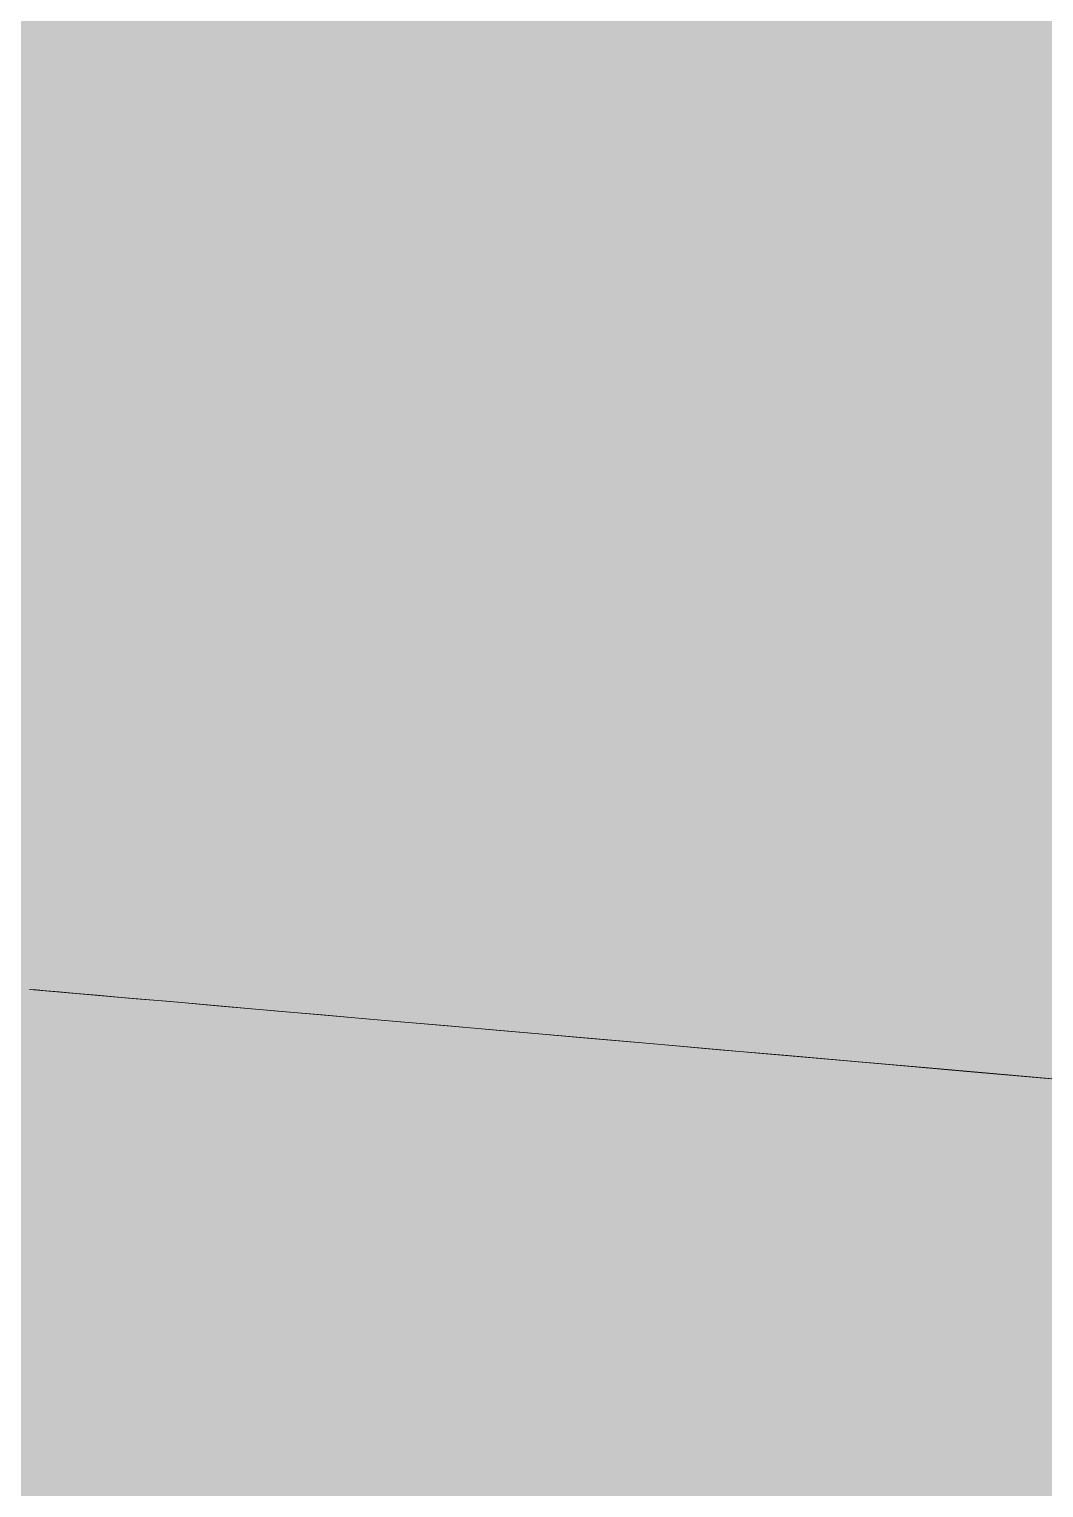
# Model space of a CAD drawing. Header units: millimetres. Extents: x 632 to 546626, y -3890 to 22200.
# Drawn here: x 389759.785 to 389761.905, y 16888.322 to 16891.371 of the extents above; entities that cross this region are included whole.
import ezdxf

# ---------------------------------------------------------------- set-up
doc = ezdxf.new("R2010")
doc.units = ezdxf.units.MM
doc.layers.add('A-270-M_ROOF', color=132, linetype='Continuous', lineweight=13)
doc.layers.add('A-770-ME_FFE_SA', color=91, linetype='Continuous', lineweight=13)

# ---------------------------------------------------------------- blocks, each defined once
blk = doc.blocks.new('Static Line_Sayfa_Metal Deck_Pan Mount - Up to 15 _ pitch - Max 2 Users-1845519-S6_501-SECTION A6')
at = {"layer": 'A-770-ME_FFE_SA', "lineweight": 5, "transparency": 33554432}
for points in [[(4567736.1194, 16883.1307), (4567740.3464, 16931.4452), (4567541.1074, 16948.8763), (4567536.8805, 16900.5619), (4567715.6604, 16884.9207)], [(4567736.1194, 16883.1307), (4567740.3464, 16931.4452), (4567541.1074, 16948.8763), (4567536.8805, 16900.5619), (4567715.6604, 16884.9207)], [(4567736.1194, 16883.1307), (4567740.3464, 16931.4452), (4567541.1074, 16948.8763), (4567536.8805, 16900.5619), (4567715.6604, 16884.9207)], [(4567736.1194, 16883.1307), (4567740.3464, 16931.4452), (4567541.1074, 16948.8763), (4567536.8805, 16900.5619), (4567715.6604, 16884.9207)], [(4567736.1194, 16883.1307), (4567740.3464, 16931.4452), (4567541.1074, 16948.8763), (4567536.8805, 16900.5619), (4567715.6604, 16884.9207)], [(4567736.1194, 16883.1307), (4567740.3464, 16931.4452), (4567541.1074, 16948.8763), (4567536.8805, 16900.5619), (4567715.6604, 16884.9207)], [(4567736.1194, 16883.1307), (4567740.3464, 16931.4452), (4567541.1074, 16948.8763), (4567536.8805, 16900.5619), (4567715.6604, 16884.9207)], [(4567736.1194, 16883.1307), (4567740.3464, 16931.4452), (4567541.1074, 16948.8763), (4567536.8805, 16900.5619), (4567715.6604, 16884.9207)], [(4567736.1194, 16883.1307), (4567740.3464, 16931.4452), (4567541.1075, 16948.8763), (4567536.8805, 16900.5619), (4567715.6604, 16884.9207)], [(4567736.1194, 16883.1307), (4567740.3464, 16931.4452), (4567541.1074, 16948.8763), (4567536.8805, 16900.5619), (4567715.6604, 16884.9207)], [(4567735.9451, 16881.1383), (4567740.1721, 16929.4528), (4567540.9331, 16946.8839), (4567536.7062, 16898.5695), (4567715.6604, 16882.913)], [(4567735.9451, 16881.1383), (4567740.1721, 16929.4528), (4567540.9331, 16946.8839), (4567536.7062, 16898.5695), (4567715.6604, 16882.913)], [(4567735.9451, 16881.1383), (4567740.1721, 16929.4528), (4567540.9331, 16946.8839), (4567536.7062, 16898.5695), (4567715.6604, 16882.913)], [(4567735.9451, 16881.1383), (4567740.1721, 16929.4528), (4567540.9331, 16946.8839), (4567536.7062, 16898.5695), (4567715.6604, 16882.913)], [(4567735.9451, 16881.1383), (4567740.1721, 16929.4528), (4567540.9331, 16946.8839), (4567536.7062, 16898.5695), (4567715.6604, 16882.913)], [(4567735.9451, 16881.1383), (4567740.1721, 16929.4528), (4567540.9331, 16946.8839), (4567536.7062, 16898.5695), (4567715.6604, 16882.913)], [(4567735.9451, 16881.1383), (4567740.1721, 16929.4528), (4567540.9331, 16946.8839), (4567536.7062, 16898.5695), (4567715.6604, 16882.913)], [(4567735.9451, 16881.1383), (4567740.1721, 16929.4528), (4567540.9331, 16946.8839), (4567536.7062, 16898.5695), (4567715.6604, 16882.913)], [(4567735.9451, 16881.1383), (4567740.1721, 16929.4528), (4567540.9331, 16946.8839), (4567536.7062, 16898.5695), (4567715.6604, 16882.913)], [(4567735.9451, 16881.1383), (4567740.1721, 16929.4528), (4567540.9331, 16946.8839), (4567536.7062, 16898.5695), (4567715.6604, 16882.913)]]:
    blk.add_hatch(color=256, dxfattribs=at).paths.add_polyline_path(points)
at = {"layer": 'A-770-ME_FFE_SA', "lineweight": 5}
for p, q in [((4567717.3473, 16889.363), (4567717.3391, 16889.3637)), ((4567717.3473, 16889.363), (4567717.3391, 16889.3637)), ((4567717.3473, 16889.363), (4567717.3391, 16889.3637)), ((4567717.3473, 16889.363), (4567717.3391, 16889.3637)), ((4567717.3473, 16889.363), (4567717.3391, 16889.3637)), ((4567717.3473, 16889.363), (4567717.3391, 16889.3637)), ((4567717.3473, 16889.363), (4567717.3391, 16889.3637)), ((4567717.3473, 16889.363), (4567717.3391, 16889.3637)), ((4567717.3473, 16889.363), (4567717.3391, 16889.3637)), ((4567717.3473, 16889.363), (4567717.3391, 16889.3637)), ((4567717.3473, 16889.363), (4567717.3391, 16889.3637)), ((4567717.3473, 16889.363), (4567717.3391, 16889.3637)), ((4567717.3419, 16889.3635), (4567717.3538, 16889.3625)), ((4567717.3419, 16889.3635), (4567717.3538, 16889.3625)), ((4567717.3419, 16889.3635), (4567717.3538, 16889.3625)), ((4567717.3419, 16889.3635), (4567717.3538, 16889.3625)), ((4567717.3419, 16889.3635), (4567717.3538, 16889.3625)), ((4567717.3419, 16889.3635), (4567717.3538, 16889.3625)), ((4567717.3419, 16889.3635), (4567717.3538, 16889.3625)), ((4567717.3419, 16889.3635), (4567717.3538, 16889.3625)), ((4567717.3419, 16889.3635), (4567717.3538, 16889.3625)), ((4567717.3419, 16889.3635), (4567717.3538, 16889.3625)), ((4567717.3636, 16889.3616), (4567717.3473, 16889.363)), ((4567717.3636, 16889.3616), (4567717.3473, 16889.363)), ((4567717.3636, 16889.3616), (4567717.3473, 16889.363)), ((4567717.3636, 16889.3616), (4567717.3473, 16889.363)), ((4567717.3636, 16889.3616), (4567717.3473, 16889.363)), ((4567717.3636, 16889.3616), (4567717.3473, 16889.363)), ((4567717.3636, 16889.3616), (4567717.3473, 16889.363)), ((4567717.3636, 16889.3616), (4567717.3473, 16889.363)), ((4567717.3636, 16889.3616), (4567717.3473, 16889.363)), ((4567717.3636, 16889.3616), (4567717.3473, 16889.363)), ((4567717.3636, 16889.3616), (4567717.3473, 16889.363)), ((4567717.3538, 16889.3625), (4567717.3737, 16889.3607)), ((4567717.3538, 16889.3625), (4567717.3737, 16889.3607)), ((4567717.3538, 16889.3625), (4567717.3737, 16889.3607)), ((4567717.3538, 16889.3625), (4567717.3737, 16889.3607)), ((4567717.3538, 16889.3625), (4567717.3737, 16889.3607)), ((4567717.3538, 16889.3625), (4567717.3737, 16889.3607)), ((4567717.3538, 16889.3625), (4567717.3737, 16889.3607)), ((4567717.3538, 16889.3625), (4567717.3737, 16889.3607)), ((4567717.3538, 16889.3625), (4567717.3737, 16889.3607)), ((4567717.3538, 16889.3625), (4567717.3737, 16889.3607)), ((4567717.3877, 16889.3595), (4567717.3636, 16889.3616)), ((4567717.3877, 16889.3595), (4567717.3636, 16889.3616)), ((4567717.3877, 16889.3595), (4567717.3636, 16889.3616)), ((4567717.3877, 16889.3595), (4567717.3636, 16889.3616)), ((4567717.3877, 16889.3595), (4567717.3636, 16889.3616)), ((4567717.3877, 16889.3595), (4567717.3636, 16889.3616)), ((4567717.3877, 16889.3595), (4567717.3636, 16889.3616)), ((4567717.3877, 16889.3595), (4567717.3636, 16889.3616)), ((4567717.3877, 16889.3595), (4567717.3636, 16889.3616)), ((4567717.3877, 16889.3595), (4567717.3636, 16889.3616)), ((4567717.3877, 16889.3595), (4567717.3636, 16889.3616)), ((4567717.3737, 16889.3607), (4567717.4014, 16889.3583)), ((4567717.3737, 16889.3607), (4567717.4014, 16889.3583)), ((4567717.3737, 16889.3607), (4567717.4014, 16889.3583)), ((4567717.3737, 16889.3607), (4567717.4014, 16889.3583)), ((4567717.3737, 16889.3607), (4567717.4014, 16889.3583)), ((4567717.3737, 16889.3607), (4567717.4014, 16889.3583)), ((4567717.3737, 16889.3607), (4567717.4014, 16889.3583)), ((4567717.3737, 16889.3607), (4567717.4014, 16889.3583)), ((4567717.3737, 16889.3607), (4567717.4014, 16889.3583)), ((4567717.3737, 16889.3607), (4567717.4014, 16889.3583)), ((4567717.4197, 16889.3567), (4567717.3877, 16889.3595)), ((4567717.4197, 16889.3567), (4567717.3877, 16889.3595)), ((4567717.4197, 16889.3567), (4567717.3877, 16889.3595)), ((4567717.4197, 16889.3567), (4567717.3877, 16889.3595)), ((4567717.4197, 16889.3567), (4567717.3877, 16889.3595)), ((4567717.4197, 16889.3567), (4567717.3877, 16889.3595)), ((4567717.4197, 16889.3567), (4567717.3877, 16889.3595)), ((4567717.4197, 16889.3567), (4567717.3877, 16889.3595)), ((4567717.4197, 16889.3567), (4567717.3877, 16889.3595)), ((4567717.4197, 16889.3567), (4567717.3877, 16889.3595)), ((4567717.4197, 16889.3567), (4567717.3877, 16889.3595)), ((4567717.4014, 16889.3583), (4567717.4371, 16889.3552)), ((4567717.4014, 16889.3583), (4567717.4371, 16889.3552)), ((4567717.4014, 16889.3583), (4567717.4371, 16889.3552)), ((4567717.4014, 16889.3583), (4567717.4371, 16889.3552)), ((4567717.4014, 16889.3583), (4567717.4371, 16889.3552)), ((4567717.4014, 16889.3583), (4567717.4371, 16889.3552)), ((4567717.4014, 16889.3583), (4567717.4371, 16889.3552)), ((4567717.4014, 16889.3583), (4567717.4371, 16889.3552)), ((4567717.4014, 16889.3583), (4567717.4371, 16889.3552)), ((4567717.4014, 16889.3583), (4567717.4371, 16889.3552)), ((4567717.4595, 16889.3532), (4567717.4197, 16889.3567)), ((4567717.4595, 16889.3532), (4567717.4197, 16889.3567)), ((4567717.4595, 16889.3532), (4567717.4197, 16889.3567)), ((4567717.4595, 16889.3532), (4567717.4197, 16889.3567)), ((4567717.4595, 16889.3532), (4567717.4197, 16889.3567)), ((4567717.4595, 16889.3532), (4567717.4197, 16889.3567)), ((4567717.4595, 16889.3532), (4567717.4197, 16889.3567)), ((4567717.4595, 16889.3532), (4567717.4197, 16889.3567)), ((4567717.4595, 16889.3532), (4567717.4197, 16889.3567)), ((4567717.4595, 16889.3532), (4567717.4197, 16889.3567)), ((4567717.4595, 16889.3532), (4567717.4197, 16889.3567)), ((4567717.4371, 16889.3552), (4567717.4805, 16889.3514)), ((4567717.4371, 16889.3552), (4567717.4805, 16889.3514)), ((4567717.4371, 16889.3552), (4567717.4805, 16889.3514)), ((4567717.4371, 16889.3552), (4567717.4805, 16889.3514)), ((4567717.4371, 16889.3552), (4567717.4805, 16889.3514)), ((4567717.4371, 16889.3552), (4567717.4805, 16889.3514)), ((4567717.4371, 16889.3552), (4567717.4805, 16889.3514)), ((4567717.4371, 16889.3552), (4567717.4805, 16889.3514)), ((4567717.4371, 16889.3552), (4567717.4805, 16889.3514)), ((4567717.4371, 16889.3552), (4567717.4805, 16889.3514)), ((4567717.4371, 16889.3552), (4567717.4805, 16889.3514)), ((4567717.5071, 16889.349), (4567717.4595, 16889.3532)), ((4567717.5071, 16889.349), (4567717.4595, 16889.3532)), ((4567717.5071, 16889.349), (4567717.4595, 16889.3532)), ((4567717.5071, 16889.349), (4567717.4595, 16889.3532)), ((4567717.5071, 16889.349), (4567717.4595, 16889.3532)), ((4567717.5071, 16889.349), (4567717.4595, 16889.3532)), ((4567717.5071, 16889.349), (4567717.4595, 16889.3532)), ((4567717.5071, 16889.349), (4567717.4595, 16889.3532)), ((4567717.5071, 16889.349), (4567717.4595, 16889.3532)), ((4567717.5071, 16889.349), (4567717.4595, 16889.3532)), ((4567717.5071, 16889.349), (4567717.4595, 16889.3532)), ((4567717.4805, 16889.3514), (4567717.5316, 16889.3469)), ((4567717.4805, 16889.3514), (4567717.5316, 16889.3469)), ((4567717.4805, 16889.3514), (4567717.5316, 16889.3469)), ((4567717.4805, 16889.3514), (4567717.5316, 16889.3469)), ((4567717.4805, 16889.3514), (4567717.5316, 16889.3469)), ((4567717.4805, 16889.3514), (4567717.5316, 16889.3469)), ((4567717.4805, 16889.3514), (4567717.5316, 16889.3469)), ((4567717.4805, 16889.3514), (4567717.5316, 16889.3469)), ((4567717.4805, 16889.3514), (4567717.5316, 16889.3469)), ((4567717.4805, 16889.3514), (4567717.5316, 16889.3469)), ((4567717.5624, 16889.3442), (4567717.5071, 16889.349)), ((4567717.5624, 16889.3442), (4567717.5071, 16889.349)), ((4567717.5624, 16889.3442), (4567717.5071, 16889.349)), ((4567717.5624, 16889.3442), (4567717.5071, 16889.349)), ((4567717.5624, 16889.3442), (4567717.5071, 16889.349)), ((4567717.5624, 16889.3442), (4567717.5071, 16889.349)), ((4567717.5624, 16889.3442), (4567717.5071, 16889.349)), ((4567717.5624, 16889.3442), (4567717.5071, 16889.349)), ((4567717.5624, 16889.3442), (4567717.5071, 16889.349)), ((4567717.5624, 16889.3442), (4567717.5071, 16889.349)), ((4567717.5624, 16889.3442), (4567717.5071, 16889.349)), ((4567717.5316, 16889.3469), (4567717.5904, 16889.3418)), ((4567717.5316, 16889.3469), (4567717.5904, 16889.3418)), ((4567717.5316, 16889.3469), (4567717.5904, 16889.3418)), ((4567717.5316, 16889.3469), (4567717.5904, 16889.3418)), ((4567717.5316, 16889.3469), (4567717.5904, 16889.3418)), ((4567717.5316, 16889.3469), (4567717.5904, 16889.3418)), ((4567717.5316, 16889.3469), (4567717.5904, 16889.3418)), ((4567717.5316, 16889.3469), (4567717.5904, 16889.3418)), ((4567717.5316, 16889.3469), (4567717.5904, 16889.3418)), ((4567717.5316, 16889.3469), (4567717.5904, 16889.3418)), ((4567717.6253, 16889.3387), (4567717.5624, 16889.3442)), ((4567717.6253, 16889.3387), (4567717.5624, 16889.3442)), ((4567717.6253, 16889.3387), (4567717.5624, 16889.3442)), ((4567717.6253, 16889.3387), (4567717.5624, 16889.3442)), ((4567717.6253, 16889.3387), (4567717.5624, 16889.3442)), ((4567717.6253, 16889.3387), (4567717.5624, 16889.3442)), ((4567717.6253, 16889.3387), (4567717.5624, 16889.3442)), ((4567717.6253, 16889.3387), (4567717.5624, 16889.3442)), ((4567717.6253, 16889.3387), (4567717.5624, 16889.3442)), ((4567717.6253, 16889.3387), (4567717.5624, 16889.3442)), ((4567717.6253, 16889.3387), (4567717.5624, 16889.3442)), ((4567717.5904, 16889.3418), (4567717.6567, 16889.336)), ((4567717.5904, 16889.3418), (4567717.6567, 16889.336)), ((4567717.5904, 16889.3418), (4567717.6567, 16889.336)), ((4567717.5904, 16889.3418), (4567717.6567, 16889.336)), ((4567717.5904, 16889.3418), (4567717.6567, 16889.336)), ((4567717.5904, 16889.3418), (4567717.6567, 16889.336)), ((4567717.5904, 16889.3418), (4567717.6567, 16889.336)), ((4567717.5904, 16889.3418), (4567717.6567, 16889.336)), ((4567717.5904, 16889.3418), (4567717.6567, 16889.336)), ((4567717.5904, 16889.3418), (4567717.6567, 16889.336)), ((4567717.6957, 16889.3325), (4567717.6253, 16889.3387)), ((4567717.6957, 16889.3325), (4567717.6253, 16889.3387)), ((4567717.6957, 16889.3325), (4567717.6253, 16889.3387)), ((4567717.6957, 16889.3325), (4567717.6253, 16889.3387)), ((4567717.6957, 16889.3325), (4567717.6253, 16889.3387)), ((4567717.6957, 16889.3325), (4567717.6253, 16889.3387)), ((4567717.6957, 16889.3325), (4567717.6253, 16889.3387)), ((4567717.6957, 16889.3325), (4567717.6253, 16889.3387)), ((4567717.6957, 16889.3325), (4567717.6253, 16889.3387)), ((4567717.6957, 16889.3325), (4567717.6253, 16889.3387)), ((4567717.6957, 16889.3325), (4567717.6253, 16889.3387)), ((4567717.6567, 16889.336), (4567717.7305, 16889.3295)), ((4567717.6567, 16889.336), (4567717.7305, 16889.3295)), ((4567717.6567, 16889.336), (4567717.7305, 16889.3295)), ((4567717.6567, 16889.336), (4567717.7305, 16889.3295)), ((4567717.6567, 16889.336), (4567717.7305, 16889.3295)), ((4567717.6567, 16889.336), (4567717.7305, 16889.3295)), ((4567717.6567, 16889.336), (4567717.7305, 16889.3295)), ((4567717.6567, 16889.336), (4567717.7305, 16889.3295)), ((4567717.6567, 16889.336), (4567717.7305, 16889.3295)), ((4567717.6567, 16889.336), (4567717.7305, 16889.3295)), ((4567717.7734, 16889.3257), (4567717.6957, 16889.3325)), ((4567717.7734, 16889.3257), (4567717.6957, 16889.3325)), ((4567717.7734, 16889.3257), (4567717.6957, 16889.3325)), ((4567717.7734, 16889.3257), (4567717.6957, 16889.3325)), ((4567717.7734, 16889.3257), (4567717.6957, 16889.3325)), ((4567717.7734, 16889.3257), (4567717.6957, 16889.3325)), ((4567717.7734, 16889.3257), (4567717.6957, 16889.3325)), ((4567717.7734, 16889.3257), (4567717.6957, 16889.3325)), ((4567717.7734, 16889.3257), (4567717.6957, 16889.3325)), ((4567717.7734, 16889.3257), (4567717.6957, 16889.3325)), ((4567717.7734, 16889.3257), (4567717.6957, 16889.3325)), ((4567717.7305, 16889.3295), (4567717.8116, 16889.3224)), ((4567717.7305, 16889.3295), (4567717.8116, 16889.3224)), ((4567717.7305, 16889.3295), (4567717.8116, 16889.3224)), ((4567717.7305, 16889.3295), (4567717.8116, 16889.3224)), ((4567717.7305, 16889.3295), (4567717.8116, 16889.3224)), ((4567717.7305, 16889.3295), (4567717.8116, 16889.3224)), ((4567717.7305, 16889.3295), (4567717.8116, 16889.3224)), ((4567717.7305, 16889.3295), (4567717.8116, 16889.3224)), ((4567717.7305, 16889.3295), (4567717.8116, 16889.3224)), ((4567717.7305, 16889.3295), (4567717.8116, 16889.3224)), ((4567717.7305, 16889.3295), (4567717.8116, 16889.3224)), ((4567717.8584, 16889.3183), (4567717.7734, 16889.3257)), ((4567717.8584, 16889.3183), (4567717.7734, 16889.3257)), ((4567717.8584, 16889.3183), (4567717.7734, 16889.3257)), ((4567717.8584, 16889.3183), (4567717.7734, 16889.3257)), ((4567717.8584, 16889.3183), (4567717.7734, 16889.3257)), ((4567717.8584, 16889.3183), (4567717.7734, 16889.3257)), ((4567717.8584, 16889.3183), (4567717.7734, 16889.3257)), ((4567717.8584, 16889.3183), (4567717.7734, 16889.3257)), ((4567717.8584, 16889.3183), (4567717.7734, 16889.3257)), ((4567717.8584, 16889.3183), (4567717.7734, 16889.3257)), ((4567717.8584, 16889.3183), (4567717.7734, 16889.3257)), ((4567717.8116, 16889.3224), (4567717.9, 16889.3147)), ((4567717.8116, 16889.3224), (4567717.9, 16889.3147)), ((4567717.8116, 16889.3224), (4567717.9, 16889.3147)), ((4567717.8116, 16889.3224), (4567717.9, 16889.3147)), ((4567717.8116, 16889.3224), (4567717.9, 16889.3147)), ((4567717.8116, 16889.3224), (4567717.9, 16889.3147)), ((4567717.8116, 16889.3224), (4567717.9, 16889.3147)), ((4567717.8116, 16889.3224), (4567717.9, 16889.3147)), ((4567717.8116, 16889.3224), (4567717.9, 16889.3147)), ((4567717.8116, 16889.3224), (4567717.9, 16889.3147)), ((4567717.8116, 16889.3224), (4567717.9, 16889.3147)), ((4567717.8116, 16889.3224), (4567717.9, 16889.3147)), ((4567717.9506, 16889.3102), (4567717.8584, 16889.3183)), ((4567717.9506, 16889.3102), (4567717.8584, 16889.3183)), ((4567717.9506, 16889.3102), (4567717.8584, 16889.3183)), ((4567717.9506, 16889.3102), (4567717.8584, 16889.3183)), ((4567717.9506, 16889.3102), (4567717.8584, 16889.3183)), ((4567717.9506, 16889.3102), (4567717.8584, 16889.3183)), ((4567717.9506, 16889.3102), (4567717.8584, 16889.3183)), ((4567717.9506, 16889.3102), (4567717.8584, 16889.3183)), ((4567717.9506, 16889.3102), (4567717.8584, 16889.3183)), ((4567717.9506, 16889.3102), (4567717.8584, 16889.3183)), ((4567717.9506, 16889.3102), (4567717.8584, 16889.3183)), ((4567717.9, 16889.3147), (4567717.9953, 16889.3063)), ((4567717.9, 16889.3147), (4567717.9953, 16889.3063)), ((4567717.9, 16889.3147), (4567717.9953, 16889.3063)), ((4567717.9, 16889.3147), (4567717.9953, 16889.3063)), ((4567717.9, 16889.3147), (4567717.9953, 16889.3063)), ((4567717.9, 16889.3147), (4567717.9953, 16889.3063)), ((4567717.9, 16889.3147), (4567717.9953, 16889.3063)), ((4567717.9, 16889.3147), (4567717.9953, 16889.3063)), ((4567717.9, 16889.3147), (4567717.9953, 16889.3063)), ((4567717.9, 16889.3147), (4567717.9953, 16889.3063)), ((4567717.9, 16889.3147), (4567717.9953, 16889.3063)), ((4567718.0497, 16889.3016), (4567717.9506, 16889.3102)), ((4567718.0497, 16889.3016), (4567717.9506, 16889.3102)), ((4567718.0497, 16889.3016), (4567717.9506, 16889.3102)), ((4567718.0497, 16889.3016), (4567717.9506, 16889.3102)), ((4567718.0497, 16889.3016), (4567717.9506, 16889.3102)), ((4567718.0497, 16889.3016), (4567717.9506, 16889.3102)), ((4567718.0497, 16889.3016), (4567717.9506, 16889.3102)), ((4567718.0497, 16889.3016), (4567717.9506, 16889.3102)), ((4567718.0497, 16889.3016), (4567717.9506, 16889.3102)), ((4567718.0497, 16889.3016), (4567717.9506, 16889.3102)), ((4567718.0497, 16889.3016), (4567717.9506, 16889.3102)), ((4567717.9953, 16889.3063), (4567718.0976, 16889.2974)), ((4567717.9953, 16889.3063), (4567718.0976, 16889.2974)), ((4567717.9953, 16889.3063), (4567718.0976, 16889.2974)), ((4567717.9953, 16889.3063), (4567718.0976, 16889.2974)), ((4567717.9953, 16889.3063), (4567718.0976, 16889.2974)), ((4567717.9953, 16889.3063), (4567718.0976, 16889.2974)), ((4567717.9953, 16889.3063), (4567718.0976, 16889.2974)), ((4567717.9953, 16889.3063), (4567718.0976, 16889.2974)), ((4567717.9953, 16889.3063), (4567718.0976, 16889.2974)), ((4567717.9953, 16889.3063), (4567718.0976, 16889.2974)), ((4567717.9953, 16889.3063), (4567718.0976, 16889.2974)), ((4567718.1556, 16889.2923), (4567718.0497, 16889.3016)), ((4567718.1556, 16889.2923), (4567718.0497, 16889.3016)), ((4567718.1556, 16889.2923), (4567718.0497, 16889.3016)), ((4567718.1556, 16889.2923), (4567718.0497, 16889.3016)), ((4567718.1556, 16889.2923), (4567718.0497, 16889.3016)), ((4567718.1556, 16889.2923), (4567718.0497, 16889.3016)), ((4567718.1556, 16889.2923), (4567718.0497, 16889.3016)), ((4567718.1556, 16889.2923), (4567718.0497, 16889.3016)), ((4567718.1556, 16889.2923), (4567718.0497, 16889.3016)), ((4567718.1556, 16889.2923), (4567718.0497, 16889.3016)), ((4567718.1556, 16889.2923), (4567718.0497, 16889.3016)), ((4567718.0976, 16889.2974), (4567718.2066, 16889.2878)), ((4567718.0976, 16889.2974), (4567718.2066, 16889.2878)), ((4567718.0976, 16889.2974), (4567718.2066, 16889.2878)), ((4567718.0976, 16889.2974), (4567718.2066, 16889.2878)), ((4567718.0976, 16889.2974), (4567718.2066, 16889.2878)), ((4567718.0976, 16889.2974), (4567718.2066, 16889.2878)), ((4567718.0976, 16889.2974), (4567718.2066, 16889.2878)), ((4567718.0976, 16889.2974), (4567718.2066, 16889.2878)), ((4567718.0976, 16889.2974), (4567718.2066, 16889.2878)), ((4567718.0976, 16889.2974), (4567718.2066, 16889.2878)), ((4567718.0976, 16889.2974), (4567718.2066, 16889.2878)), ((4567718.2682, 16889.2825), (4567718.1556, 16889.2923)), ((4567718.2682, 16889.2825), (4567718.1556, 16889.2923)), ((4567718.2682, 16889.2825), (4567718.1556, 16889.2923)), ((4567718.2682, 16889.2825), (4567718.1556, 16889.2923)), ((4567718.2682, 16889.2825), (4567718.1556, 16889.2923)), ((4567718.2682, 16889.2825), (4567718.1556, 16889.2923)), ((4567718.2682, 16889.2825), (4567718.1556, 16889.2923)), ((4567718.2682, 16889.2825), (4567718.1556, 16889.2923)), ((4567718.2682, 16889.2825), (4567718.1556, 16889.2923)), ((4567718.2682, 16889.2825), (4567718.1556, 16889.2923)), ((4567718.2682, 16889.2825), (4567718.1556, 16889.2923)), ((4567718.2066, 16889.2878), (4567718.3222, 16889.2777)), ((4567718.2066, 16889.2878), (4567718.3222, 16889.2777)), ((4567718.2066, 16889.2878), (4567718.3222, 16889.2777)), ((4567718.2066, 16889.2878), (4567718.3222, 16889.2777)), ((4567718.2066, 16889.2878), (4567718.3222, 16889.2777)), ((4567718.2066, 16889.2878), (4567718.3222, 16889.2777)), ((4567718.2066, 16889.2878), (4567718.3222, 16889.2777)), ((4567718.2066, 16889.2878), (4567718.3222, 16889.2777)), ((4567718.2066, 16889.2878), (4567718.3222, 16889.2777)), ((4567718.2066, 16889.2878), (4567718.3222, 16889.2777)), ((4567718.2066, 16889.2878), (4567718.3222, 16889.2777)), ((4567718.3873, 16889.272), (4567718.2682, 16889.2825)), ((4567718.3873, 16889.272), (4567718.2682, 16889.2825)), ((4567718.3873, 16889.272), (4567718.2682, 16889.2825)), ((4567718.3873, 16889.272), (4567718.2682, 16889.2825)), ((4567718.3873, 16889.272), (4567718.2682, 16889.2825)), ((4567718.3873, 16889.272), (4567718.2682, 16889.2825)), ((4567718.3873, 16889.272), (4567718.2682, 16889.2825)), ((4567718.3873, 16889.272), (4567718.2682, 16889.2825)), ((4567718.3873, 16889.272), (4567718.2682, 16889.2825)), ((4567718.3873, 16889.272), (4567718.2682, 16889.2825)), ((4567718.3873, 16889.272), (4567718.2682, 16889.2825)), ((4567718.3222, 16889.2777), (4567718.4442, 16889.2671)), ((4567718.3222, 16889.2777), (4567718.4442, 16889.2671)), ((4567718.3222, 16889.2777), (4567718.4442, 16889.2671)), ((4567718.3222, 16889.2777), (4567718.4442, 16889.2671)), ((4567718.3222, 16889.2777), (4567718.4442, 16889.2671)), ((4567718.3222, 16889.2777), (4567718.4442, 16889.2671)), ((4567718.3222, 16889.2777), (4567718.4442, 16889.2671)), ((4567718.3222, 16889.2777), (4567718.4442, 16889.2671)), ((4567718.3222, 16889.2777), (4567718.4442, 16889.2671)), ((4567718.3222, 16889.2777), (4567718.4442, 16889.2671)), ((4567718.3222, 16889.2777), (4567718.4442, 16889.2671)), ((4567718.5126, 16889.2611), (4567718.3873, 16889.272)), ((4567718.5126, 16889.2611), (4567718.3873, 16889.272)), ((4567718.5126, 16889.2611), (4567718.3873, 16889.272)), ((4567718.5126, 16889.2611), (4567718.3873, 16889.272)), ((4567718.5126, 16889.2611), (4567718.3873, 16889.272)), ((4567718.5126, 16889.2611), (4567718.3873, 16889.272)), ((4567718.5126, 16889.2611), (4567718.3873, 16889.272)), ((4567718.5126, 16889.2611), (4567718.3873, 16889.272)), ((4567718.5126, 16889.2611), (4567718.3873, 16889.272)), ((4567718.5126, 16889.2611), (4567718.3873, 16889.272)), ((4567718.5126, 16889.2611), (4567718.3873, 16889.272)), ((4567718.4442, 16889.2671), (4567718.5723, 16889.2558)), ((4567718.4442, 16889.2671), (4567718.5723, 16889.2558)), ((4567718.4442, 16889.2671), (4567718.5723, 16889.2558)), ((4567718.4442, 16889.2671), (4567718.5723, 16889.2558)), ((4567718.4442, 16889.2671), (4567718.5723, 16889.2558)), ((4567718.4442, 16889.2671), (4567718.5723, 16889.2558)), ((4567718.4442, 16889.2671), (4567718.5723, 16889.2558)), ((4567718.4442, 16889.2671), (4567718.5723, 16889.2558)), ((4567718.4442, 16889.2671), (4567718.5723, 16889.2558)), ((4567718.4442, 16889.2671), (4567718.5723, 16889.2558)), ((4567718.4442, 16889.2671), (4567718.5723, 16889.2558)), ((4567718.644, 16889.2496), (4567718.5126, 16889.2611)), ((4567718.644, 16889.2496), (4567718.5126, 16889.2611)), ((4567718.644, 16889.2496), (4567718.5126, 16889.2611)), ((4567718.644, 16889.2496), (4567718.5126, 16889.2611)), ((4567718.644, 16889.2496), (4567718.5126, 16889.2611)), ((4567718.644, 16889.2496), (4567718.5126, 16889.2611)), ((4567718.644, 16889.2496), (4567718.5126, 16889.2611)), ((4567718.644, 16889.2496), (4567718.5126, 16889.2611)), ((4567718.644, 16889.2496), (4567718.5126, 16889.2611)), ((4567718.644, 16889.2496), (4567718.5126, 16889.2611)), ((4567718.644, 16889.2496), (4567718.5126, 16889.2611)), ((4567718.5723, 16889.2558), (4567718.7065, 16889.2441)), ((4567718.5723, 16889.2558), (4567718.7065, 16889.2441)), ((4567718.5723, 16889.2558), (4567718.7065, 16889.2441)), ((4567718.5723, 16889.2558), (4567718.7065, 16889.2441)), ((4567718.5723, 16889.2558), (4567718.7065, 16889.2441)), ((4567718.5723, 16889.2558), (4567718.7065, 16889.2441)), ((4567718.5723, 16889.2558), (4567718.7065, 16889.2441)), ((4567718.5723, 16889.2558), (4567718.7065, 16889.2441)), ((4567718.5723, 16889.2558), (4567718.7065, 16889.2441)), ((4567718.5723, 16889.2558), (4567718.7065, 16889.2441)), ((4567718.5723, 16889.2558), (4567718.7065, 16889.2441)), ((4567718.7813, 16889.2376), (4567718.644, 16889.2496)), ((4567718.7813, 16889.2376), (4567718.644, 16889.2496)), ((4567718.7813, 16889.2376), (4567718.644, 16889.2496)), ((4567718.7813, 16889.2376), (4567718.644, 16889.2496)), ((4567718.7813, 16889.2376), (4567718.644, 16889.2496)), ((4567718.7813, 16889.2376), (4567718.644, 16889.2496)), ((4567718.7813, 16889.2376), (4567718.644, 16889.2496)), ((4567718.7813, 16889.2376), (4567718.644, 16889.2496)), ((4567718.7813, 16889.2376), (4567718.644, 16889.2496)), ((4567718.7813, 16889.2376), (4567718.644, 16889.2496)), ((4567718.7813, 16889.2376), (4567718.644, 16889.2496)), ((4567718.7065, 16889.2441), (4567718.8464, 16889.2319)), ((4567718.7065, 16889.2441), (4567718.8464, 16889.2319)), ((4567718.7065, 16889.2441), (4567718.8464, 16889.2319)), ((4567718.7065, 16889.2441), (4567718.8464, 16889.2319)), ((4567718.7065, 16889.2441), (4567718.8464, 16889.2319)), ((4567718.7065, 16889.2441), (4567718.8464, 16889.2319)), ((4567718.7065, 16889.2441), (4567718.8464, 16889.2319)), ((4567718.7065, 16889.2441), (4567718.8464, 16889.2319)), ((4567718.7065, 16889.2441), (4567718.8464, 16889.2319)), ((4567718.7065, 16889.2441), (4567718.8464, 16889.2319)), ((4567718.7065, 16889.2441), (4567718.8464, 16889.2319)), ((4567718.9242, 16889.2251), (4567718.7813, 16889.2376)), ((4567718.9242, 16889.2251), (4567718.7813, 16889.2376)), ((4567718.9242, 16889.2251), (4567718.7813, 16889.2376)), ((4567718.9242, 16889.2251), (4567718.7813, 16889.2376)), ((4567718.9242, 16889.2251), (4567718.7813, 16889.2376)), ((4567718.9242, 16889.2251), (4567718.7813, 16889.2376)), ((4567718.9242, 16889.2251), (4567718.7813, 16889.2376)), ((4567718.9242, 16889.2251), (4567718.7813, 16889.2376)), ((4567718.9242, 16889.2251), (4567718.7813, 16889.2376)), ((4567718.9242, 16889.2251), (4567718.7813, 16889.2376)), ((4567718.9242, 16889.2251), (4567718.7813, 16889.2376)), ((4567718.8464, 16889.2319), (4567718.9918, 16889.2191)), ((4567718.8464, 16889.2319), (4567718.9918, 16889.2191)), ((4567718.8464, 16889.2319), (4567718.9918, 16889.2191)), ((4567718.8464, 16889.2319), (4567718.9918, 16889.2191)), ((4567718.8464, 16889.2319), (4567718.9918, 16889.2191)), ((4567718.8464, 16889.2319), (4567718.9918, 16889.2191)), ((4567718.8464, 16889.2319), (4567718.9918, 16889.2191)), ((4567718.8464, 16889.2319), (4567718.9918, 16889.2191)), ((4567718.8464, 16889.2319), (4567718.9918, 16889.2191)), ((4567718.8464, 16889.2319), (4567718.9918, 16889.2191)), ((4567718.8464, 16889.2319), (4567718.9918, 16889.2191)), ((4567719.0726, 16889.2121), (4567718.9242, 16889.2251)), ((4567719.0726, 16889.2121), (4567718.9242, 16889.2251)), ((4567719.0726, 16889.2121), (4567718.9242, 16889.2251)), ((4567719.0726, 16889.2121), (4567718.9242, 16889.2251)), ((4567719.0726, 16889.2121), (4567718.9242, 16889.2251)), ((4567719.0726, 16889.2121), (4567718.9242, 16889.2251)), ((4567719.0726, 16889.2121), (4567718.9242, 16889.2251)), ((4567719.0726, 16889.2121), (4567718.9242, 16889.2251)), ((4567719.0726, 16889.2121), (4567718.9242, 16889.2251)), ((4567719.0726, 16889.2121), (4567718.9242, 16889.2251)), ((4567719.0726, 16889.2121), (4567718.9242, 16889.2251)), ((4567718.9918, 16889.2191), (4567719.1426, 16889.206)), ((4567718.9918, 16889.2191), (4567719.1426, 16889.206)), ((4567718.9918, 16889.2191), (4567719.1426, 16889.206)), ((4567718.9918, 16889.2191), (4567719.1426, 16889.206)), ((4567718.9918, 16889.2191), (4567719.1426, 16889.206)), ((4567718.9918, 16889.2191), (4567719.1426, 16889.206)), ((4567718.9918, 16889.2191), (4567719.1426, 16889.206)), ((4567718.9918, 16889.2191), (4567719.1426, 16889.206)), ((4567718.9918, 16889.2191), (4567719.1426, 16889.206)), ((4567718.9918, 16889.2191), (4567719.1426, 16889.206)), ((4567718.9918, 16889.2191), (4567719.1426, 16889.206)), ((4567719.2261, 16889.1986), (4567719.0726, 16889.2121)), ((4567719.2261, 16889.1986), (4567719.0726, 16889.2121)), ((4567719.2261, 16889.1986), (4567719.0726, 16889.2121)), ((4567719.2261, 16889.1986), (4567719.0726, 16889.2121)), ((4567719.2261, 16889.1986), (4567719.0726, 16889.2121)), ((4567719.2261, 16889.1986), (4567719.0726, 16889.2121)), ((4567719.2261, 16889.1986), (4567719.0726, 16889.2121)), ((4567719.2261, 16889.1986), (4567719.0726, 16889.2121)), ((4567719.2261, 16889.1986), (4567719.0726, 16889.2121)), ((4567719.2261, 16889.1986), (4567719.0726, 16889.2121)), ((4567719.2261, 16889.1986), (4567719.0726, 16889.2121)), ((4567719.1426, 16889.206), (4567719.2984, 16889.1923)), ((4567719.1426, 16889.206), (4567719.2984, 16889.1923)), ((4567719.1426, 16889.206), (4567719.2984, 16889.1923)), ((4567719.1426, 16889.206), (4567719.2984, 16889.1923)), ((4567719.1426, 16889.206), (4567719.2984, 16889.1923)), ((4567719.1426, 16889.206), (4567719.2984, 16889.1923)), ((4567719.1426, 16889.206), (4567719.2984, 16889.1923)), ((4567719.1426, 16889.206), (4567719.2984, 16889.1923)), ((4567719.1426, 16889.206), (4567719.2984, 16889.1923)), ((4567719.1426, 16889.206), (4567719.2984, 16889.1923)), ((4567719.1426, 16889.206), (4567719.2984, 16889.1923)), ((4567719.3846, 16889.1848), (4567719.2261, 16889.1986)), ((4567719.3846, 16889.1848), (4567719.2261, 16889.1986)), ((4567719.3846, 16889.1848), (4567719.2261, 16889.1986)), ((4567719.3846, 16889.1848), (4567719.2261, 16889.1986)), ((4567719.3846, 16889.1848), (4567719.2261, 16889.1986)), ((4567719.3846, 16889.1848), (4567719.2261, 16889.1986)), ((4567719.3846, 16889.1848), (4567719.2261, 16889.1986)), ((4567719.3846, 16889.1848), (4567719.2261, 16889.1986)), ((4567719.3846, 16889.1848), (4567719.2261, 16889.1986)), ((4567719.3846, 16889.1848), (4567719.2261, 16889.1986)), ((4567719.3846, 16889.1848), (4567719.2261, 16889.1986)), ((4567719.2984, 16889.1923), (4567719.4591, 16889.1783)), ((4567719.2984, 16889.1923), (4567719.4591, 16889.1783)), ((4567719.2984, 16889.1923), (4567719.4591, 16889.1783)), ((4567719.2984, 16889.1923), (4567719.4591, 16889.1783)), ((4567719.2984, 16889.1923), (4567719.4591, 16889.1783)), ((4567719.2984, 16889.1923), (4567719.4591, 16889.1783)), ((4567719.2984, 16889.1923), (4567719.4591, 16889.1783)), ((4567719.2984, 16889.1923), (4567719.4591, 16889.1783)), ((4567719.2984, 16889.1923), (4567719.4591, 16889.1783)), ((4567719.2984, 16889.1923), (4567719.4591, 16889.1783)), ((4567719.2984, 16889.1923), (4567719.4591, 16889.1783)), ((4567719.5477, 16889.1705), (4567719.3846, 16889.1848)), ((4567719.5477, 16889.1705), (4567719.3846, 16889.1848)), ((4567719.5477, 16889.1705), (4567719.3846, 16889.1848)), ((4567719.5477, 16889.1705), (4567719.3846, 16889.1848)), ((4567719.5477, 16889.1705), (4567719.3846, 16889.1848)), ((4567719.5477, 16889.1705), (4567719.3846, 16889.1848)), ((4567719.5477, 16889.1705), (4567719.3846, 16889.1848)), ((4567719.5477, 16889.1705), (4567719.3846, 16889.1848)), ((4567719.5477, 16889.1705), (4567719.3846, 16889.1848)), ((4567719.5477, 16889.1705), (4567719.3846, 16889.1848)), ((4567719.5477, 16889.1705), (4567719.3846, 16889.1848)), ((4567719.4591, 16889.1783), (4567719.6243, 16889.1638))]:
    blk.add_line(p, q, dxfattribs=at)
at = {"layer": 'A-770-ME_FFE_SA', "lineweight": 5, "flags": 128}
for points in [[(4567719.5477, 16889.1705), (4567719.3846, 16889.1848), (4567719.2261, 16889.1986), (4567719.0726, 16889.2121), (4567718.9242, 16889.2251), (4567718.7813, 16889.2376), (4567718.644, 16889.2496), (4567718.5126, 16889.2611), (4567718.3873, 16889.272), (4567718.2682, 16889.2825), (4567718.1556, 16889.2923), (4567718.0497, 16889.3016), (4567717.9506, 16889.3102), (4567717.8584, 16889.3183), (4567717.7734, 16889.3257), (4567717.6957, 16889.3325), (4567717.6253, 16889.3387), (4567717.5624, 16889.3442), (4567717.5071, 16889.349), (4567717.4595, 16889.3532), (4567717.4197, 16889.3567), (4567717.3877, 16889.3595), (4567717.3636, 16889.3616), (4567717.3473, 16889.363), (4567717.3391, 16889.3637)], [(4567717.5071, 16889.349), (4567717.4595, 16889.3532), (4567717.4197, 16889.3567), (4567717.3877, 16889.3595), (4567717.3636, 16889.3616), (4567717.3473, 16889.363), (4567717.3391, 16889.3637)], [(4567717.3877, 16889.3595), (4567717.3636, 16889.3616), (4567717.3473, 16889.363), (4567717.3391, 16889.3637)], [(4567719.5477, 16889.1705), (4567719.3846, 16889.1848), (4567719.2261, 16889.1986), (4567719.0726, 16889.2121), (4567718.9242, 16889.2251), (4567718.7813, 16889.2376), (4567718.644, 16889.2496), (4567718.5126, 16889.2611), (4567718.3873, 16889.272), (4567718.2682, 16889.2825), (4567718.1556, 16889.2923), (4567718.0497, 16889.3016), (4567717.9506, 16889.3102), (4567717.8584, 16889.3183), (4567717.7734, 16889.3257), (4567717.6957, 16889.3325), (4567717.6253, 16889.3387), (4567717.5624, 16889.3442), (4567717.5071, 16889.349), (4567717.4595, 16889.3532), (4567717.4197, 16889.3567), (4567717.3877, 16889.3595), (4567717.3636, 16889.3616), (4567717.3473, 16889.363), (4567717.3391, 16889.3637)], [(4567717.3636, 16889.3616), (4567717.3473, 16889.363), (4567717.3391, 16889.3637)], [(4567719.5477, 16889.1705), (4567719.3846, 16889.1848), (4567719.2261, 16889.1986), (4567719.0726, 16889.2121), (4567718.9242, 16889.2251), (4567718.7813, 16889.2376), (4567718.644, 16889.2496), (4567718.5126, 16889.2611), (4567718.3873, 16889.272), (4567718.2682, 16889.2825), (4567718.1556, 16889.2923), (4567718.0497, 16889.3016), (4567717.9506, 16889.3102), (4567717.8584, 16889.3183), (4567717.7734, 16889.3257), (4567717.6957, 16889.3325), (4567717.6253, 16889.3387), (4567717.5624, 16889.3442), (4567717.5071, 16889.349), (4567717.4595, 16889.3532), (4567717.4197, 16889.3567), (4567717.3877, 16889.3595), (4567717.3636, 16889.3616), (4567717.3473, 16889.363), (4567717.3391, 16889.3637)], [(4567719.5477, 16889.1705), (4567719.3846, 16889.1848), (4567719.2261, 16889.1986), (4567719.0726, 16889.2121), (4567718.9242, 16889.2251), (4567718.7813, 16889.2376), (4567718.644, 16889.2496), (4567718.5126, 16889.2611), (4567718.3873, 16889.272), (4567718.2682, 16889.2825), (4567718.1556, 16889.2923), (4567718.0497, 16889.3016), (4567717.9506, 16889.3102), (4567717.8584, 16889.3183), (4567717.7734, 16889.3257), (4567717.6957, 16889.3325), (4567717.6253, 16889.3387), (4567717.5624, 16889.3442), (4567717.5071, 16889.349), (4567717.4595, 16889.3532), (4567717.4197, 16889.3567), (4567717.3877, 16889.3595), (4567717.3636, 16889.3616), (4567717.3473, 16889.363), (4567717.3391, 16889.3637)], [(4567719.5477, 16889.1705), (4567719.3846, 16889.1848), (4567719.2261, 16889.1986), (4567719.0726, 16889.2121), (4567718.9242, 16889.2251), (4567718.7813, 16889.2376), (4567718.644, 16889.2496), (4567718.5126, 16889.2611), (4567718.3873, 16889.272), (4567718.2682, 16889.2825), (4567718.1556, 16889.2923), (4567718.0497, 16889.3016), (4567717.9506, 16889.3102), (4567717.8584, 16889.3183), (4567717.7734, 16889.3257), (4567717.6957, 16889.3325), (4567717.6253, 16889.3387), (4567717.5624, 16889.3442), (4567717.5071, 16889.349), (4567717.4595, 16889.3532), (4567717.4197, 16889.3567), (4567717.3877, 16889.3595), (4567717.3636, 16889.3616), (4567717.3473, 16889.363), (4567717.3391, 16889.3637)], [(4567717.3419, 16889.3635), (4567717.3538, 16889.3625), (4567717.3737, 16889.3607), (4567717.4014, 16889.3583), (4567717.4371, 16889.3552), (4567717.4805, 16889.3514), (4567717.5316, 16889.3469), (4567717.5904, 16889.3418), (4567717.6567, 16889.336), (4567717.7305, 16889.3295), (4567717.8116, 16889.3224), (4567717.9, 16889.3147), (4567717.9953, 16889.3063), (4567718.0976, 16889.2974), (4567718.2066, 16889.2878), (4567718.3222, 16889.2777), (4567718.4442, 16889.2671), (4567718.5723, 16889.2558), (4567718.7065, 16889.2441), (4567718.8464, 16889.2319), (4567718.9918, 16889.2191), (4567719.1426, 16889.206), (4567719.2984, 16889.1923), (4567719.4591, 16889.1783)], [(4567717.3419, 16889.3635), (4567717.3538, 16889.3625), (4567717.3737, 16889.3607), (4567717.4014, 16889.3583), (4567717.4371, 16889.3552), (4567717.4805, 16889.3514), (4567717.5316, 16889.3469), (4567717.5904, 16889.3418), (4567717.6567, 16889.336), (4567717.7305, 16889.3295), (4567717.8116, 16889.3224), (4567717.9, 16889.3147), (4567717.9953, 16889.3063), (4567718.0976, 16889.2974), (4567718.2066, 16889.2878), (4567718.3222, 16889.2777), (4567718.4442, 16889.2671), (4567718.5723, 16889.2558), (4567718.7065, 16889.2441), (4567718.8464, 16889.2319), (4567718.9918, 16889.2191), (4567719.1426, 16889.206), (4567719.2984, 16889.1923), (4567719.4591, 16889.1783)], [(4567717.3419, 16889.3635), (4567717.3538, 16889.3625), (4567717.3737, 16889.3607), (4567717.4014, 16889.3583), (4567717.4371, 16889.3552)], [(4567717.3419, 16889.3635), (4567717.3538, 16889.3625), (4567717.3737, 16889.3607), (4567717.4014, 16889.3583), (4567717.4371, 16889.3552), (4567717.4805, 16889.3514), (4567717.5316, 16889.3469), (4567717.5904, 16889.3418), (4567717.6567, 16889.336), (4567717.7305, 16889.3295), (4567717.8116, 16889.3224)], [(4567717.3419, 16889.3635), (4567717.3538, 16889.3625), (4567717.3737, 16889.3607), (4567717.4014, 16889.3583), (4567717.4371, 16889.3552), (4567717.4805, 16889.3514), (4567717.5316, 16889.3469), (4567717.5904, 16889.3418), (4567717.6567, 16889.336), (4567717.7305, 16889.3295), (4567717.8116, 16889.3224), (4567717.9, 16889.3147), (4567717.9953, 16889.3063), (4567718.0976, 16889.2974), (4567718.2066, 16889.2878), (4567718.3222, 16889.2777), (4567718.4442, 16889.2671), (4567718.5723, 16889.2558), (4567718.7065, 16889.2441), (4567718.8464, 16889.2319), (4567718.9918, 16889.2191), (4567719.1426, 16889.206), (4567719.2984, 16889.1923), (4567719.4591, 16889.1783)], [(4567717.3419, 16889.3635), (4567717.3538, 16889.3625), (4567717.3737, 16889.3607), (4567717.4014, 16889.3583), (4567717.4371, 16889.3552), (4567717.4805, 16889.3514), (4567717.5316, 16889.3469), (4567717.5904, 16889.3418), (4567717.6567, 16889.336), (4567717.7305, 16889.3295), (4567717.8116, 16889.3224), (4567717.9, 16889.3147), (4567717.9953, 16889.3063), (4567718.0976, 16889.2974), (4567718.2066, 16889.2878), (4567718.3222, 16889.2777), (4567718.4442, 16889.2671), (4567718.5723, 16889.2558), (4567718.7065, 16889.2441), (4567718.8464, 16889.2319), (4567718.9918, 16889.2191), (4567719.1426, 16889.206), (4567719.2984, 16889.1923), (4567719.4591, 16889.1783)], [(4567717.3419, 16889.3635), (4567717.3538, 16889.3625), (4567717.3737, 16889.3607), (4567717.4014, 16889.3583), (4567717.4371, 16889.3552), (4567717.4805, 16889.3514), (4567717.5316, 16889.3469), (4567717.5904, 16889.3418), (4567717.6567, 16889.336), (4567717.7305, 16889.3295), (4567717.8116, 16889.3224)], [(4567717.3419, 16889.3635), (4567717.3538, 16889.3625), (4567717.3737, 16889.3607), (4567717.4014, 16889.3583), (4567717.4371, 16889.3552), (4567717.4805, 16889.3514), (4567717.5316, 16889.3469), (4567717.5904, 16889.3418), (4567717.6567, 16889.336), (4567717.7305, 16889.3295), (4567717.8116, 16889.3224), (4567717.9, 16889.3147), (4567717.9953, 16889.3063), (4567718.0976, 16889.2974), (4567718.2066, 16889.2878), (4567718.3222, 16889.2777), (4567718.4442, 16889.2671), (4567718.5723, 16889.2558), (4567718.7065, 16889.2441), (4567718.8464, 16889.2319), (4567718.9918, 16889.2191), (4567719.1426, 16889.206), (4567719.2984, 16889.1923), (4567719.4591, 16889.1783)], [(4567717.3419, 16889.3635), (4567717.3538, 16889.3625), (4567717.3737, 16889.3607), (4567717.4014, 16889.3583), (4567717.4371, 16889.3552), (4567717.4805, 16889.3514), (4567717.5316, 16889.3469), (4567717.5904, 16889.3418), (4567717.6567, 16889.336), (4567717.7305, 16889.3295)], [(4567717.3419, 16889.3635), (4567717.3538, 16889.3625), (4567717.3737, 16889.3607), (4567717.4014, 16889.3583), (4567717.4371, 16889.3552), (4567717.4805, 16889.3514), (4567717.5316, 16889.3469), (4567717.5904, 16889.3418), (4567717.6567, 16889.336), (4567717.7305, 16889.3295), (4567717.8116, 16889.3224), (4567717.9, 16889.3147), (4567717.9953, 16889.3063), (4567718.0976, 16889.2974), (4567718.2066, 16889.2878), (4567718.3222, 16889.2777), (4567718.4442, 16889.2671), (4567718.5723, 16889.2558), (4567718.7065, 16889.2441), (4567718.8464, 16889.2319), (4567718.9918, 16889.2191), (4567719.1426, 16889.206), (4567719.2984, 16889.1923), (4567719.4591, 16889.1783), (4567719.6243, 16889.1638)], [(4567719.5477, 16889.1705), (4567719.3846, 16889.1848), (4567719.2261, 16889.1986), (4567719.0726, 16889.2121), (4567718.9242, 16889.2251), (4567718.7813, 16889.2376), (4567718.644, 16889.2496), (4567718.5126, 16889.2611), (4567718.3873, 16889.272), (4567718.2682, 16889.2825), (4567718.1556, 16889.2923), (4567718.0497, 16889.3016), (4567717.9506, 16889.3102), (4567717.8584, 16889.3183), (4567717.7734, 16889.3257), (4567717.6957, 16889.3325), (4567717.6253, 16889.3387), (4567717.5624, 16889.3442), (4567717.5071, 16889.349), (4567717.4595, 16889.3532), (4567717.4197, 16889.3567), (4567717.3877, 16889.3595), (4567717.3636, 16889.3616), (4567717.3473, 16889.363)], [(4567717.4197, 16889.3567), (4567717.3877, 16889.3595), (4567717.3636, 16889.3616)], [(4567719.5477, 16889.1705), (4567719.3846, 16889.1848), (4567719.2261, 16889.1986), (4567719.0726, 16889.2121), (4567718.9242, 16889.2251), (4567718.7813, 16889.2376), (4567718.644, 16889.2496), (4567718.5126, 16889.2611), (4567718.3873, 16889.272), (4567718.2682, 16889.2825), (4567718.1556, 16889.2923), (4567718.0497, 16889.3016), (4567717.9506, 16889.3102), (4567717.8584, 16889.3183), (4567717.7734, 16889.3257), (4567717.6957, 16889.3325), (4567717.6253, 16889.3387), (4567717.5624, 16889.3442), (4567717.5071, 16889.349), (4567717.4595, 16889.3532), (4567717.4197, 16889.3567), (4567717.3877, 16889.3595)], [(4567717.7734, 16889.3257), (4567717.6957, 16889.3325), (4567717.6253, 16889.3387), (4567717.5624, 16889.3442), (4567717.5071, 16889.349), (4567717.4595, 16889.3532), (4567717.4197, 16889.3567)], [(4567717.4805, 16889.3514), (4567717.5316, 16889.3469), (4567717.5904, 16889.3418), (4567717.6567, 16889.336), (4567717.7305, 16889.3295)], [(4567719.5477, 16889.1705), (4567719.3846, 16889.1848), (4567719.2261, 16889.1986), (4567719.0726, 16889.2121), (4567718.9242, 16889.2251), (4567718.7813, 16889.2376), (4567718.644, 16889.2496), (4567718.5126, 16889.2611), (4567718.3873, 16889.272), (4567718.2682, 16889.2825), (4567718.1556, 16889.2923), (4567718.0497, 16889.3016), (4567717.9506, 16889.3102), (4567717.8584, 16889.3183), (4567717.7734, 16889.3257), (4567717.6957, 16889.3325), (4567717.6253, 16889.3387), (4567717.5624, 16889.3442), (4567717.5071, 16889.349)], [(4567717.7305, 16889.3295), (4567717.8116, 16889.3224), (4567717.9, 16889.3147), (4567717.9953, 16889.3063)], [(4567718.0497, 16889.3016), (4567717.9506, 16889.3102), (4567717.8584, 16889.3183), (4567717.7734, 16889.3257)], [(4567717.8116, 16889.3224), (4567717.9, 16889.3147), (4567717.9953, 16889.3063), (4567718.0976, 16889.2974), (4567718.2066, 16889.2878), (4567718.3222, 16889.2777), (4567718.4442, 16889.2671), (4567718.5723, 16889.2558), (4567718.7065, 16889.2441), (4567718.8464, 16889.2319), (4567718.9918, 16889.2191), (4567719.1426, 16889.206), (4567719.2984, 16889.1923), (4567719.4591, 16889.1783)], [(4567717.9, 16889.3147), (4567717.9953, 16889.3063), (4567718.0976, 16889.2974), (4567718.2066, 16889.2878), (4567718.3222, 16889.2777)], [(4567717.9953, 16889.3063), (4567718.0976, 16889.2974), (4567718.2066, 16889.2878), (4567718.3222, 16889.2777), (4567718.4442, 16889.2671)], [(4567718.7813, 16889.2376), (4567718.644, 16889.2496), (4567718.5126, 16889.2611), (4567718.3873, 16889.272), (4567718.2682, 16889.2825), (4567718.1556, 16889.2923), (4567718.0497, 16889.3016)], [(4567718.3222, 16889.2777), (4567718.4442, 16889.2671), (4567718.5723, 16889.2558), (4567718.7065, 16889.2441), (4567718.8464, 16889.2319), (4567718.9918, 16889.2191), (4567719.1426, 16889.206), (4567719.2984, 16889.1923), (4567719.4591, 16889.1783)], [(4567718.4442, 16889.2671), (4567718.5723, 16889.2558), (4567718.7065, 16889.2441)], [(4567718.7065, 16889.2441), (4567718.8464, 16889.2319), (4567718.9918, 16889.2191), (4567719.1426, 16889.206)], [(4567719.0726, 16889.2121), (4567718.9242, 16889.2251), (4567718.7813, 16889.2376)], [(4567720.0626, 16889.1255), (4567719.887, 16889.1408), (4567719.7153, 16889.1559), (4567719.5477, 16889.1705), (4567719.3846, 16889.1848), (4567719.2261, 16889.1986), (4567719.0726, 16889.2121)], [(4567719.1426, 16889.206), (4567719.2984, 16889.1923), (4567719.4591, 16889.1783), (4567719.6243, 16889.1638), (4567719.7938, 16889.149), (4567719.9673, 16889.1338)]]:
    blk.add_lwpolyline(points, dxfattribs=at)
blk = doc.blocks.new('25021-APA-ZZ-ZZ-M3-AR-000001_V3_rvt-6-S6_501-SECTION A6')
at = {"layer": 'A-270-M_ROOF', "transparency": 33554432}
blk.add_hatch(color=9, dxfattribs=at).paths.add_polyline_path([(4535648.8231, 15720.3831), (4558304.6143, 17702.508), (4578095.6143, 15971.0199), (4578095.6143, 16011.1727), (4558304.6143, 17742.6608), (4535648.8231, 15760.5359)])
at = {"layer": 'A-770-ME_FFE_SA', "color": 53, "lineweight": 5}
blk.add_blockref('Static Line_Sayfa_Metal Deck_Pan Mount - Up to 15 _ pitch - Max 2 Users-1845519-S6_501-SECTION A6', (0, 0), dxfattribs=at)

msp = doc.modelspace()

# ---------------------------------------------------------------- block references
at = {"color": 10, "lineweight": 5}
msp.add_blockref('25021-APA-ZZ-ZZ-M3-AR-000001_V3_rvt-6-S6_501-SECTION A6', (-4177957.5538, 0), dxfattribs=at)

doc.saveas('drawing.dxf')
